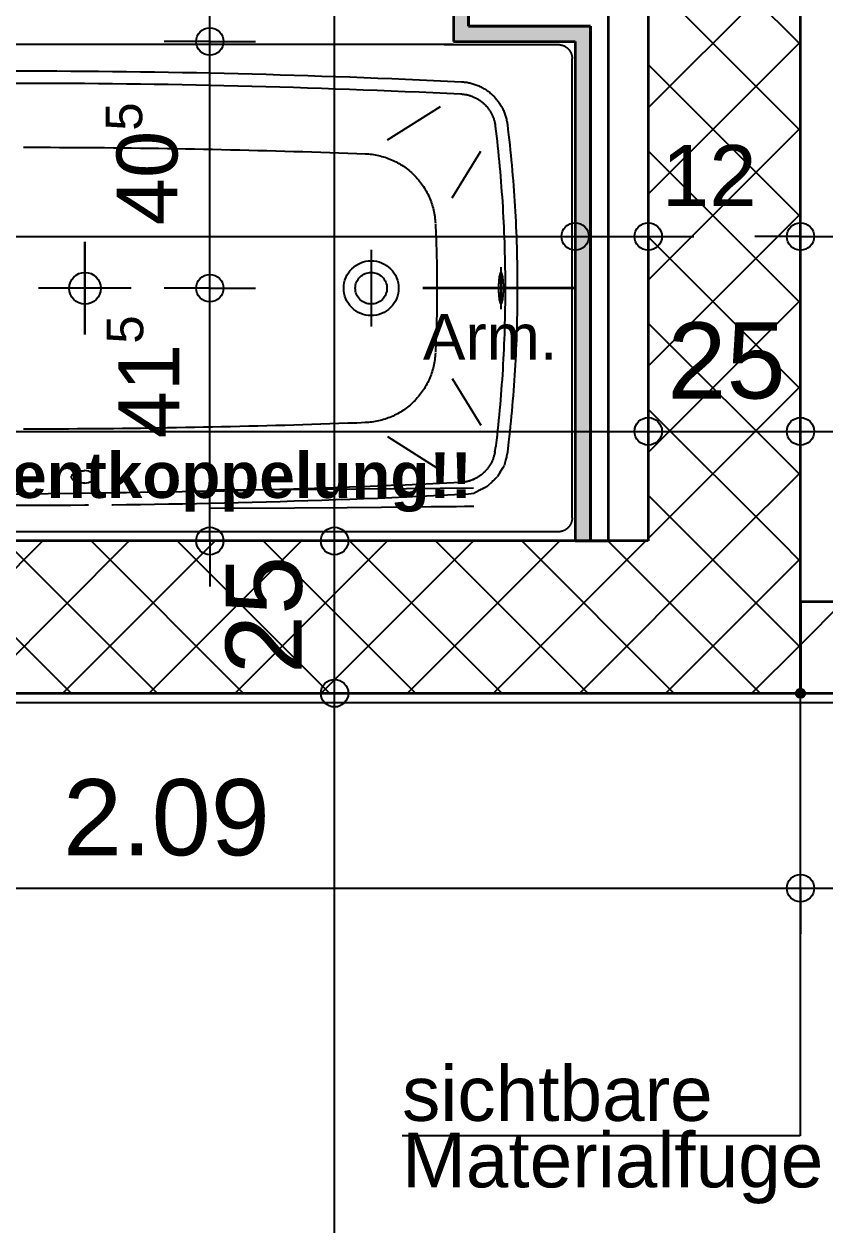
# Model space of a CAD drawing. Header units: centimetres. Extents: x 0.3 to 84.3, y 0.3 to 59.7.
# Drawn here: x 55.94 to 58.57, y 38.888 to 42.832 of the extents above; entities that cross this region are included whole.
import ezdxf

# ---------------------------------------------------------------- set-up
doc = ezdxf.new("R2010")
doc.units = ezdxf.units.CM
doc.linetypes.add('AUSGEZOGEN', pattern=[0])
doc.linetypes.add('VERDECKT', pattern=[9.525, 6.35, -3.175])
for name, color, linetype, lineweight in [('Bad', 7, 'AUSGEZOGEN', 25), ('Leichtbauwaende', 7, 'AUSGEZOGEN', 35), ('Text Werkplan Ausfuehrung', 7, 'AUSGEZOGEN', 50), ('Wand Beton bewehrt', 7, 'AUSGEZOGEN', 35), ('Wand Mauerwerk tragend', 7, 'AUSGEZOGEN', 35), ('Werkplan- Ausfuehrungsmasse', 7, 'AUSGEZOGEN', 25)]:
    doc.layers.add(name, color=color, linetype=linetype, lineweight=lineweight)
for name, color, linetype, lineweight, true_color in [('Moebel', 7, 'AUSGEZOGEN', 25, 0xababab), ('Sanitaer Apparate', 7, 'AUSGEZOGEN', 35, 0x656565), ('Sanitaer Vermassung', 7, 'AUSGEZOGEN', 35, 0x656565)]:
    doc.layers.add(name, color=color, linetype=linetype, lineweight=lineweight, true_color=true_color)
doc.styles.add('ARIAL', font='ARIAL.TTF')

msp = doc.modelspace()

# ---------------------------------------------------------------- hatches: boundary and pattern name
at = {"layer": 'Leichtbauwaende', "linetype": 'AUSGEZOGEN', "lineweight": 25, "true_color": 0xababab}
for points in [[(57.4, 42.774), (57.4, 46.814), (57.35, 46.814), (57.35, 42.774)], [(57.8, 42.824), (57.4, 42.824), (57.4, 42.774), (57.8, 42.774)], [(57.8, 41.134), (57.8, 42.774), (57.75, 42.774), (57.75, 41.134)]]:
    msp.add_hatch(color=253, dxfattribs=at).paths.add_polyline_path(points)
at = {"layer": 'Text Werkplan Ausfuehrung', "linetype": 'AUSGEZOGEN', "lineweight": 25}
for points in [[(58.475, 40.634), (58.505, 40.634), (58.5029, 40.6415)], [(58.475, 40.634), (58.5029, 40.6415), (58.4771, 40.6415)], [(58.4771, 40.6265), (58.505, 40.634), (58.475, 40.634)], [(58.4771, 40.6415), (58.5029, 40.6415), (58.4975, 40.6469)], [(58.4771, 40.6415), (58.4975, 40.6469), (58.4825, 40.6469)], [(58.4771, 40.6265), (58.5029, 40.6265), (58.505, 40.634)], [(58.4825, 40.6211), (58.5029, 40.6265), (58.4771, 40.6265)], [(58.4825, 40.6469), (58.4975, 40.6469), (58.49, 40.649)], [(58.4825, 40.6211), (58.4975, 40.6211), (58.5029, 40.6265)], [(58.4975, 40.6211), (58.4825, 40.6211), (58.49, 40.619)]]:
    msp.add_hatch(color=7, dxfattribs=at).paths.add_polyline_path(points)

# ---------------------------------------------------------------- linework, layer by layer
at = {"layer": 'Bad', "color": 7, "linetype": 'AUSGEZOGEN', "lineweight": 25}
msp.add_line((57.35, 42.764), (54.16, 42.764), dxfattribs=at)
at = {"layer": 'Leichtbauwaende', "color": 7, "linetype": 'AUSGEZOGEN', "lineweight": 35}
for p, q in [((57.35, 46.814), (57.35, 42.774)), ((57.4, 42.824), (57.4, 46.814)), ((57.4, 46.814), (57.4, 42.824)), ((57.86, 42.824), (57.86, 42.884)), ((57.46, 42.824), (57.4, 42.824)), ((57.4, 42.824), (57.46, 42.824)), ((57.8, 42.824), (57.46, 42.824)), ((57.46, 42.824), (57.8, 42.824)), ((57.8, 42.824), (57.8, 42.774)), ((57.8, 42.774), (57.8, 42.824)), ((57.86, 41.134), (57.86, 42.824)), ((57.35, 42.774), (57.4, 42.774)), ((57.4, 42.774), (57.75, 42.774)), ((57.75, 42.774), (57.75, 41.134)), ((57.8, 41.134), (57.8, 42.774)), ((57.8, 42.774), (57.8, 41.134)), ((57.75, 41.134), (57.8, 41.134)), ((57.8, 41.134), (57.86, 41.134))]:
    msp.add_line(p, q, dxfattribs=at)
at = {"layer": 'Moebel', "color": 253, "linetype": 'AUSGEZOGEN', "lineweight": 25, "true_color": 0xababab}
msp.add_line((55.81, 40.604), (59.01, 40.604), dxfattribs=at)
at = {"layer": 'Sanitaer Apparate', "color": 7, "linetype": 'AUSGEZOGEN', "lineweight": 25}
for p, q in [((57.32, 42.764), (54.186, 42.764)), ((57.32, 42.764), (57.6948, 42.764)), ((57.6951, 42.764), (57.6948, 42.764)), ((57.74, 41.21), (57.74, 42.718)), ((56.5518, 42.6876), (56.5518, 42.6876)), ((56.5519, 42.6876), (56.5518, 42.6876)), ((57.1336, 42.4509), (57.3076, 42.5611)), ((57.3461, 42.2603), (57.4403, 42.4139)), ((56.14, 42.116), (56.14, 41.812)), ((56.14, 41.812), (56.14, 42.116)), ((57.08, 42.09), (57.08, 41.838)), ((57.5064, 42.033), (57.5064, 41.895)), ((56.292, 41.964), (55.988, 41.964)), ((56.292, 41.964), (55.988, 41.964)), ((57.3461, 41.6677), (57.4403, 41.5141)), ((57.1336, 41.4771), (57.3076, 41.3669)), ((57.5313, 41.46), (57.5275, 41.4259)), ((57.4862, 41.4269), (57.4892, 41.4445)), ((57.5042, 41.361), (57.5166, 41.3804)), ((57.5225, 41.4025), (57.5166, 41.3804)), ((57.4775, 41.3287), (57.4634, 41.3154)), ((57.4825, 41.3336), (57.495, 41.346)), ((57.5042, 41.361), (57.495, 41.346)), ((56.2762, 41.2925), (55.7955, 41.2863)), ((57.3903, 41.2874), (57.4184, 41.2909)), ((57.4433, 41.3045), (57.4184, 41.2909)), ((57.4464, 41.3061), (57.4634, 41.3154)), ((57.694, 41.164), (54.186, 41.164))]:
    msp.add_line(p, q, dxfattribs=at)
at = {"layer": 'Sanitaer Apparate', "color": 240, "linetype": 'VERDECKT', "lineweight": 35}
msp.add_line((57.75, 41.964), (57.25, 41.964), dxfattribs=at)
at = {"layer": 'Sanitaer Apparate', "color": 7, "linetype": 'AUSGEZOGEN', "lineweight": 25}
for points in [[(57.694, 42.764), (57.6951, 42.764), (57.6963, 42.7639), (57.6974, 42.7639), (57.6985, 42.7638), (57.6996, 42.7637), (57.7007, 42.7635), (57.7019, 42.7633), (57.703, 42.7631), (57.7041, 42.7629), (57.7052, 42.7626), (57.7063, 42.7623), (57.7074, 42.762), (57.7084, 42.7617), (57.7095, 42.7613), (57.7106, 42.7609), (57.7116, 42.7605), (57.7126, 42.7601), (57.7137, 42.7596), (57.7147, 42.7591), (57.7157, 42.7586), (57.7167, 42.758), (57.7176, 42.7575), (57.7186, 42.7569), (57.7196, 42.7562), (57.7205, 42.7556), (57.7214, 42.7549), (57.7223, 42.7543), (57.7232, 42.7536), (57.724, 42.7528), (57.7249, 42.7521), (57.7257, 42.7513), (57.7265, 42.7505), (57.7273, 42.7497), (57.7281, 42.7489), (57.7288, 42.748), (57.7296, 42.7472), (57.7303, 42.7463), (57.7309, 42.7454), (57.7316, 42.7445), (57.7322, 42.7436), (57.7329, 42.7426), (57.7335, 42.7416), (57.734, 42.7407), (57.7346, 42.7397), (57.7351, 42.7387), (57.7356, 42.7377), (57.7361, 42.7366), (57.7365, 42.7356), (57.7369, 42.7346), (57.7373, 42.7335), (57.7377, 42.7324), (57.738, 42.7314), (57.7383, 42.7303), (57.7386, 42.7292), (57.7389, 42.7281), (57.7391, 42.727), (57.7393, 42.7259), (57.7395, 42.7247), (57.7397, 42.7236), (57.7398, 42.7225), (57.7399, 42.7214), (57.7399, 42.7203), (57.74, 42.7191), (57.74, 42.718)], [(55.91, 42.6777), (55.9558, 42.6777), (56.0017, 42.6776), (56.0475, 42.6774), (56.0934, 42.6772), (56.1392, 42.6768), (56.185, 42.6765), (56.2309, 42.676), (56.2767, 42.6755), (56.3226, 42.6749), (56.3684, 42.6742), (56.4142, 42.6735), (56.4601, 42.6727), (56.5059, 42.6718), (56.5517, 42.6709), (56.5976, 42.6699), (56.6434, 42.6688), (56.6892, 42.6676), (56.735, 42.6664), (56.7809, 42.6651), (56.8267, 42.6637), (56.8725, 42.6623), (56.9183, 42.6608), (56.9641, 42.6592), (57.0099, 42.6576), (57.0558, 42.6559), (57.1016, 42.6541), (57.1474, 42.6522), (57.1932, 42.6503), (57.239, 42.6483), (57.2848, 42.6462), (57.3305, 42.6441), (57.3763, 42.6419)], [(55.91, 42.6377), (55.9558, 42.6377), (56.0016, 42.6376), (56.0473, 42.6374), (56.0931, 42.6372), (56.1389, 42.6368), (56.1847, 42.6365), (56.2305, 42.636), (56.2762, 42.6355), (56.322, 42.6349), (56.3678, 42.6342), (56.4136, 42.6335), (56.4593, 42.6327), (56.5051, 42.6318), (56.5509, 42.6309), (56.5966, 42.6299), (56.6424, 42.6288), (56.6882, 42.6276), (56.7339, 42.6264), (56.7797, 42.6251), (56.8255, 42.6237), (56.8712, 42.6223), (56.917, 42.6208), (56.9627, 42.6192), (57.0085, 42.6176), (57.0542, 42.6159), (57.1, 42.6141), (57.1457, 42.6123), (57.1915, 42.6103), (57.2372, 42.6083), (57.2829, 42.6063), (57.3287, 42.6042), (57.3744, 42.602)], [(57.3763, 42.6419), (57.3798, 42.6417), (57.3833, 42.6414), (57.3868, 42.6411), (57.3903, 42.6406), (57.3937, 42.6401), (57.3972, 42.6395), (57.4006, 42.6388), (57.4041, 42.6381), (57.4075, 42.6373), (57.4108, 42.6364), (57.4142, 42.6354), (57.4176, 42.6344), (57.4209, 42.6333), (57.4242, 42.6321), (57.4274, 42.6309), (57.4307, 42.6295), (57.4339, 42.6281), (57.4371, 42.6267), (57.4402, 42.6251), (57.4433, 42.6235), (57.4464, 42.6219), (57.4494, 42.6201), (57.4525, 42.6183), (57.4554, 42.6165), (57.4583, 42.6145), (57.4612, 42.6125), (57.464, 42.6105), (57.4668, 42.6083), (57.4696, 42.6062), (57.4723, 42.6039), (57.4749, 42.6016), (57.4775, 42.5993), (57.48, 42.5969), (57.4825, 42.5944), (57.4849, 42.5919), (57.4873, 42.5893), (57.4896, 42.5867), (57.4919, 42.584), (57.4941, 42.5813), (57.4962, 42.5785), (57.4983, 42.5757), (57.5003, 42.5728), (57.5023, 42.5699), (57.5042, 42.567), (57.506, 42.564), (57.5077, 42.5609), (57.5094, 42.5579), (57.5111, 42.5548), (57.5126, 42.5516), (57.5141, 42.5485), (57.5155, 42.5453), (57.5169, 42.542), (57.5181, 42.5388), (57.5194, 42.5355), (57.5205, 42.5322), (57.5215, 42.5288), (57.5225, 42.5255), (57.5234, 42.5221), (57.5243, 42.5187), (57.525, 42.5153), (57.5257, 42.5118), (57.5263, 42.5084), (57.5269, 42.5049), (57.5273, 42.5015)], [(57.3744, 42.602), (57.377, 42.6018), (57.3796, 42.6016), (57.3822, 42.6013), (57.3848, 42.601), (57.3874, 42.6006), (57.39, 42.6002), (57.3926, 42.5997), (57.3952, 42.5991), (57.3977, 42.5985), (57.4003, 42.5978), (57.4028, 42.5971), (57.4053, 42.5963), (57.4078, 42.5955), (57.4103, 42.5946), (57.4127, 42.5937), (57.4151, 42.5927), (57.4176, 42.5916), (57.4199, 42.5905), (57.4223, 42.5894), (57.4246, 42.5882), (57.4269, 42.5869), (57.4292, 42.5856), (57.4315, 42.5843), (57.4337, 42.5829), (57.4359, 42.5814), (57.438, 42.5799), (57.4402, 42.5784), (57.4422, 42.5768), (57.4443, 42.5751), (57.4463, 42.5735), (57.4483, 42.5717), (57.4502, 42.57), (57.4521, 42.5682), (57.454, 42.5663), (57.4558, 42.5644), (57.4576, 42.5625), (57.4594, 42.5605), (57.461, 42.5585), (57.4627, 42.5565), (57.4643, 42.5544), (57.4659, 42.5523), (57.4674, 42.5501), (57.4688, 42.548), (57.4703, 42.5457), (57.4716, 42.5435), (57.4729, 42.5412), (57.4742, 42.5389), (57.4754, 42.5366), (57.4766, 42.5343), (57.4777, 42.5319), (57.4788, 42.5295), (57.4798, 42.5271), (57.4807, 42.5246), (57.4816, 42.5221), (57.4825, 42.5197), (57.4833, 42.5172), (57.484, 42.5146), (57.4847, 42.5121), (57.4853, 42.5096), (57.4859, 42.507), (57.4864, 42.5044), (57.4869, 42.5018), (57.4873, 42.4992), (57.4876, 42.4966)], [(57.4876, 42.4966), (57.4896, 42.4801), (57.4916, 42.4635), (57.4934, 42.4469), (57.4952, 42.4303), (57.497, 42.4137), (57.4986, 42.3971), (57.5002, 42.3805), (57.5018, 42.3639), (57.5033, 42.3473), (57.5047, 42.3307), (57.5061, 42.314), (57.5073, 42.2974), (57.5086, 42.2808), (57.5098, 42.2641), (57.5109, 42.2475), (57.5119, 42.2308), (57.5129, 42.2141), (57.5138, 42.1975), (57.5147, 42.1808), (57.5154, 42.1642), (57.5162, 42.1475), (57.5168, 42.1308), (57.5174, 42.1141), (57.518, 42.0975), (57.5184, 42.0808), (57.5189, 42.0641), (57.5192, 42.0474), (57.5195, 42.0307), (57.5197, 42.0141), (57.5199, 41.9974), (57.52, 41.9807), (57.52, 41.964), (57.52, 41.9473), (57.5199, 41.9306), (57.5197, 41.9139), (57.5195, 41.8973), (57.5192, 41.8806), (57.5189, 41.8639), (57.5184, 41.8472), (57.518, 41.8305), (57.5174, 41.8139), (57.5168, 41.7972), (57.5162, 41.7805), (57.5154, 41.7638), (57.5147, 41.7472), (57.5138, 41.7305), (57.5129, 41.7138), (57.5119, 41.6972), (57.5109, 41.6805), (57.5098, 41.6639), (57.5086, 41.6472), (57.5073, 41.6306), (57.5061, 41.614), (57.5047, 41.5973), (57.5033, 41.5807), (57.5018, 41.5641), (57.5002, 41.5475), (57.4986, 41.5309), (57.497, 41.5143), (57.4952, 41.4977), (57.4934, 41.4811), (57.4916, 41.4645), (57.4896, 41.4479), (57.4892, 41.4445)], [(57.5273, 42.5015), (57.5294, 42.4848), (57.5313, 42.468), (57.5332, 42.4513), (57.535, 42.4346), (57.5367, 42.4178), (57.5384, 42.4011), (57.5401, 42.3843), (57.5416, 42.3675), (57.5431, 42.3508), (57.5446, 42.334), (57.5459, 42.3172), (57.5472, 42.3004), (57.5485, 42.2836), (57.5497, 42.2668), (57.5508, 42.25), (57.5518, 42.2332), (57.5528, 42.2164), (57.5537, 42.1996), (57.5546, 42.1828), (57.5554, 42.166), (57.5561, 42.1492), (57.5568, 42.1323), (57.5574, 42.1155), (57.558, 42.0987), (57.5584, 42.0818), (57.5588, 42.065), (57.5592, 42.0482), (57.5595, 42.0313), (57.5597, 42.0145), (57.5599, 41.9977), (57.56, 41.9808), (57.56, 41.964), (57.56, 41.9472), (57.5599, 41.9303), (57.5597, 41.9135), (57.5595, 41.8967), (57.5592, 41.8798), (57.5588, 41.863), (57.5584, 41.8462), (57.558, 41.8293), (57.5574, 41.8125), (57.5568, 41.7957), (57.5561, 41.7788), (57.5554, 41.762), (57.5546, 41.7452), (57.5537, 41.7284), (57.5528, 41.7116), (57.5518, 41.6948), (57.5508, 41.678), (57.5497, 41.6612), (57.5485, 41.6444), (57.5472, 41.6276), (57.5459, 41.6108), (57.5446, 41.594), (57.5431, 41.5772), (57.5416, 41.5605), (57.5401, 41.5437), (57.5384, 41.5269), (57.5367, 41.5102), (57.535, 41.4934), (57.5332, 41.4767), (57.5313, 41.46), (57.5312, 41.459)], [(55.9377, 42.4268), (55.9674, 42.4267), (55.997, 42.4267), (56.0266, 42.4266), (56.0562, 42.4265), (56.0858, 42.4264), (56.1154, 42.4262), (56.145, 42.426), (56.1746, 42.4258), (56.2042, 42.4255), (56.2338, 42.4252), (56.2634, 42.4249), (56.293, 42.4246), (56.3226, 42.4242), (56.3522, 42.4238), (56.3818, 42.4234), (56.4114, 42.4229), (56.441, 42.4224), (56.4706, 42.4219), (56.5002, 42.4214), (56.5298, 42.4208), (56.5594, 42.4202), (56.589, 42.4196), (56.6186, 42.4189), (56.6482, 42.4182), (56.6778, 42.4175), (56.7074, 42.4167), (56.737, 42.416), (56.7666, 42.4152), (56.7962, 42.4143), (56.8258, 42.4134), (56.8554, 42.4125), (56.885, 42.4116), (56.9145, 42.4107), (56.9441, 42.4097), (56.9737, 42.4087), (57.0033, 42.4076), (57.0329, 42.4066), (57.0625, 42.4055)], [(57.0603, 42.4055), (57.0659, 42.4053), (57.0714, 42.4049), (57.077, 42.4043), (57.0825, 42.4037), (57.088, 42.4029), (57.0935, 42.402), (57.099, 42.4009), (57.1044, 42.3997), (57.1098, 42.3985), (57.1152, 42.397), (57.1206, 42.3955), (57.1259, 42.3938), (57.1312, 42.392), (57.1364, 42.3901), (57.1416, 42.3881), (57.1467, 42.3859), (57.1518, 42.3837), (57.1568, 42.3813), (57.1618, 42.3788), (57.1667, 42.3761), (57.1716, 42.3734), (57.1763, 42.3706), (57.1811, 42.3676), (57.1857, 42.3645), (57.1903, 42.3614), (57.1948, 42.3581), (57.1992, 42.3547), (57.2036, 42.3512), (57.2078, 42.3477), (57.212, 42.344), (57.2161, 42.3402), (57.2201, 42.3363), (57.224, 42.3324), (57.2278, 42.3283), (57.2315, 42.3242), (57.2352, 42.32), (57.2387, 42.3156), (57.2421, 42.3113), (57.2455, 42.3068), (57.2487, 42.3023), (57.2518, 42.2976), (57.2548, 42.293), (57.2577, 42.2882), (57.2605, 42.2834), (57.2631, 42.2785), (57.2657, 42.2736), (57.2682, 42.2686), (57.2705, 42.2635), (57.2727, 42.2584), (57.2748, 42.2532), (57.2767, 42.248), (57.2786, 42.2428), (57.2803, 42.2375), (57.2819, 42.2321), (57.2834, 42.2268), (57.2848, 42.2214), (57.286, 42.2159), (57.2871, 42.2105), (57.2881, 42.205), (57.2889, 42.1995), (57.2896, 42.194), (57.2902, 42.1884), (57.2907, 42.1829), (57.291, 42.1773)], [(57.2912, 42.1743), (57.2915, 42.1677), (57.2918, 42.1611), (57.2921, 42.1546), (57.2923, 42.148), (57.2926, 42.1414), (57.2929, 42.1349), (57.2931, 42.1283), (57.2934, 42.1217), (57.2936, 42.1152), (57.2938, 42.1086), (57.294, 42.102), (57.2942, 42.0954), (57.2944, 42.0889), (57.2946, 42.0823), (57.2948, 42.0757), (57.2949, 42.0692), (57.2951, 42.0626), (57.2952, 42.056), (57.2954, 42.0494), (57.2955, 42.0429), (57.2956, 42.0363), (57.2957, 42.0297), (57.2958, 42.0232), (57.2959, 42.0166), (57.296, 42.01), (57.296, 42.0034), (57.2961, 41.9969), (57.2961, 41.9903), (57.2962, 41.9837), (57.2962, 41.9771), (57.2962, 41.9706), (57.2962, 41.964), (57.2962, 41.9574), (57.2962, 41.9509), (57.2962, 41.9443), (57.2961, 41.9377), (57.2961, 41.9311), (57.296, 41.9246), (57.296, 41.918), (57.2959, 41.9114), (57.2958, 41.9048), (57.2957, 41.8983), (57.2956, 41.8917), (57.2955, 41.8851), (57.2954, 41.8785), (57.2952, 41.872), (57.2951, 41.8654), (57.2949, 41.8588), (57.2948, 41.8523), (57.2946, 41.8457), (57.2944, 41.8391), (57.2942, 41.8325), (57.294, 41.826), (57.2938, 41.8194), (57.2936, 41.8128), (57.2934, 41.8063), (57.2931, 41.7997), (57.2929, 41.7931), (57.2926, 41.7866), (57.2923, 41.78), (57.2921, 41.7734), (57.2918, 41.7669), (57.2915, 41.7603), (57.2912, 41.7537)], [(57.17, 41.964), (57.1696, 41.9552), (57.1683, 41.9464), (57.1661, 41.9379), (57.1631, 41.9296), (57.1594, 41.9216), (57.1548, 41.914), (57.1496, 41.9069), (57.1436, 41.9004), (57.1371, 41.8944), (57.13, 41.8892), (57.1224, 41.8846), (57.1144, 41.8808), (57.1061, 41.8779), (57.0976, 41.8757), (57.0888, 41.8744), (57.08, 41.874), (57.0712, 41.8744), (57.0624, 41.8757), (57.0539, 41.8779), (57.0456, 41.8808), (57.0376, 41.8846), (57.03, 41.8892), (57.0229, 41.8944), (57.0164, 41.9004), (57.0104, 41.9069), (57.0052, 41.914), (57.0006, 41.9216), (56.9968, 41.9296), (56.9939, 41.9379), (56.9917, 41.9464), (56.9904, 41.9552), (56.99, 41.964), (56.9904, 41.9728), (56.9917, 41.9816), (56.9939, 41.9901), (56.9968, 41.9984), (57.0006, 42.0064), (57.0052, 42.014), (57.0104, 42.0211), (57.0164, 42.0276), (57.0229, 42.0336), (57.03, 42.0388), (57.0376, 42.0434), (57.0456, 42.0471), (57.0539, 42.0501), (57.0624, 42.0523), (57.0712, 42.0536), (57.08, 42.054), (57.0888, 42.0536), (57.0976, 42.0523), (57.1061, 42.0501), (57.1144, 42.0471), (57.1224, 42.0434), (57.13, 42.0388), (57.1371, 42.0336), (57.1436, 42.0276), (57.1496, 42.0211), (57.1548, 42.014), (57.1594, 42.0064), (57.1631, 41.9984), (57.1661, 41.9901), (57.1683, 41.9816), (57.1696, 41.9728), (57.17, 41.964)], [(57.132, 41.964), (57.1317, 41.9589), (57.131, 41.9539), (57.1298, 41.9489), (57.128, 41.9441), (57.1259, 41.9395), (57.1232, 41.9351), (57.1202, 41.931), (57.1168, 41.9272), (57.113, 41.9238), (57.1089, 41.9208), (57.1045, 41.9181), (57.0999, 41.916), (57.0951, 41.9142), (57.0901, 41.913), (57.0851, 41.9122), (57.08, 41.912), (57.0749, 41.9122), (57.0699, 41.913), (57.0649, 41.9142), (57.0601, 41.916), (57.0555, 41.9181), (57.0511, 41.9208), (57.047, 41.9238), (57.0432, 41.9272), (57.0398, 41.931), (57.0368, 41.9351), (57.0341, 41.9395), (57.032, 41.9441), (57.0302, 41.9489), (57.029, 41.9539), (57.0282, 41.9589), (57.028, 41.964), (57.0282, 41.9691), (57.029, 41.9741), (57.0302, 41.9791), (57.032, 41.9839), (57.0341, 41.9885), (57.0368, 41.9929), (57.0398, 41.997), (57.0432, 42.0008), (57.047, 42.0042), (57.0511, 42.0072), (57.0555, 42.0099), (57.0601, 42.012), (57.0649, 42.0138), (57.0699, 42.015), (57.0749, 42.0157), (57.08, 42.016), (57.0851, 42.0157), (57.0901, 42.015), (57.0951, 42.0138), (57.0999, 42.012), (57.1045, 42.0099), (57.1089, 42.0072), (57.113, 42.0042), (57.1168, 42.0008), (57.1202, 41.997), (57.1232, 41.9929), (57.1259, 41.9885), (57.128, 41.9839), (57.1298, 41.9791), (57.131, 41.9741), (57.1317, 41.9691), (57.132, 41.964)], [(57.5064, 42.016), (57.5059, 42.0159), (57.5054, 42.0156), (57.5049, 42.0151), (57.5044, 42.0144), (57.5039, 42.0135), (57.5035, 42.0123), (57.503, 42.0111), (57.5026, 42.0096), (57.5021, 42.0079), (57.5017, 42.0061), (57.5013, 42.0041), (57.5009, 42.0019), (57.5006, 41.9996), (57.5002, 41.9971), (57.4999, 41.9946), (57.4997, 41.9919), (57.4994, 41.9891), (57.4992, 41.9861), (57.499, 41.9831), (57.4988, 41.9801), (57.4987, 41.9769), (57.4986, 41.9737), (57.4985, 41.9705), (57.4984, 41.9673), (57.4984, 41.964), (57.4984, 41.9607), (57.4985, 41.9575), (57.4986, 41.9543), (57.4987, 41.9511), (57.4988, 41.9479), (57.499, 41.9449), (57.4992, 41.9419), (57.4994, 41.9389), (57.4997, 41.9361), (57.4999, 41.9334), (57.5002, 41.9309), (57.5006, 41.9284), (57.5009, 41.9261), (57.5013, 41.9239), (57.5017, 41.9219), (57.5021, 41.9201), (57.5026, 41.9184), (57.503, 41.9169), (57.5035, 41.9157), (57.5039, 41.9145), (57.5044, 41.9136), (57.5049, 41.9129)], [(57.5049, 41.9129), (57.5054, 41.9124), (57.5059, 41.9121), (57.5064, 41.912), (57.5069, 41.9121), (57.5074, 41.9124), (57.5079, 41.9129), (57.5084, 41.9136), (57.5089, 41.9145), (57.5094, 41.9157), (57.5098, 41.9169), (57.5103, 41.9184), (57.5107, 41.9201), (57.5111, 41.9219), (57.5115, 41.9239), (57.5119, 41.9261), (57.5122, 41.9284), (57.5126, 41.9309), (57.5129, 41.9334), (57.5132, 41.9361), (57.5134, 41.9389), (57.5136, 41.9419), (57.5138, 41.9449), (57.514, 41.9479), (57.5142, 41.9511), (57.5143, 41.9543), (57.5143, 41.9575), (57.5144, 41.9607), (57.5144, 41.964), (57.5144, 41.9673), (57.5143, 41.9705), (57.5143, 41.9737), (57.5142, 41.9769), (57.514, 41.9801), (57.5138, 41.9831), (57.5136, 41.9861), (57.5134, 41.9891), (57.5132, 41.9919), (57.5129, 41.9946), (57.5126, 41.9971), (57.5122, 41.9996), (57.5119, 42.0019), (57.5115, 42.0041), (57.5111, 42.0061), (57.5107, 42.0079), (57.5103, 42.0096), (57.5098, 42.0111), (57.5094, 42.0123)], [(57.5094, 42.0123), (57.5089, 42.0135), (57.5084, 42.0144), (57.5079, 42.0151), (57.5074, 42.0156), (57.5069, 42.0159), (57.5064, 42.016)], [(57.291, 41.7507), (57.2907, 41.7451), (57.2902, 41.7396), (57.2896, 41.734), (57.2889, 41.7285), (57.2881, 41.723), (57.2871, 41.7175), (57.286, 41.7121), (57.2848, 41.7066), (57.2834, 41.7012), (57.2819, 41.6959), (57.2803, 41.6905), (57.2786, 41.6852), (57.2767, 41.68), (57.2748, 41.6748), (57.2727, 41.6696), (57.2705, 41.6645), (57.2682, 41.6594), (57.2657, 41.6544), (57.2631, 41.6495), (57.2605, 41.6446), (57.2577, 41.6398), (57.2548, 41.635), (57.2518, 41.6304), (57.2487, 41.6257), (57.2455, 41.6212), (57.2421, 41.6167), (57.2387, 41.6123), (57.2352, 41.608), (57.2315, 41.6038), (57.2278, 41.5997), (57.224, 41.5956), (57.2201, 41.5917), (57.2161, 41.5878), (57.212, 41.584), (57.2078, 41.5803), (57.2036, 41.5768), (57.1992, 41.5733), (57.1948, 41.5699), (57.1903, 41.5666), (57.1857, 41.5635), (57.1811, 41.5604), (57.1763, 41.5574), (57.1716, 41.5546), (57.1667, 41.5519), (57.1618, 41.5492), (57.1568, 41.5467), (57.1518, 41.5443), (57.1467, 41.5421), (57.1416, 41.5399), (57.1364, 41.5379), (57.1312, 41.536), (57.1259, 41.5342), (57.1206, 41.5325), (57.1152, 41.531), (57.1098, 41.5295), (57.1044, 41.5282), (57.099, 41.5271), (57.0935, 41.526), (57.088, 41.5251), (57.0825, 41.5243), (57.077, 41.5237), (57.0714, 41.5231), (57.0659, 41.5227), (57.0603, 41.5225)], [(57.0625, 41.5225), (57.0329, 41.5214), (57.0033, 41.5204), (56.9737, 41.5193), (56.9441, 41.5183), (56.9145, 41.5173), (56.885, 41.5164), (56.8554, 41.5154), (56.8258, 41.5146), (56.7962, 41.5137), (56.7666, 41.5128), (56.737, 41.512), (56.7074, 41.5113), (56.6778, 41.5105), (56.6482, 41.5098), (56.6186, 41.5091), (56.589, 41.5084), (56.5594, 41.5078), (56.5298, 41.5072), (56.5002, 41.5066), (56.4706, 41.5061), (56.441, 41.5056), (56.4114, 41.5051), (56.3818, 41.5046), (56.3522, 41.5042), (56.3226, 41.5038), (56.293, 41.5034), (56.2634, 41.5031), (56.2338, 41.5027), (56.2042, 41.5025), (56.1746, 41.5022), (56.145, 41.502), (56.1154, 41.5018), (56.0858, 41.5016), (56.0562, 41.5015), (56.0266, 41.5014), (55.997, 41.5013), (55.9674, 41.5012), (55.9377, 41.5012)], [(57.4866, 41.4295), (57.4862, 41.4269), (57.4858, 41.4243), (57.4853, 41.4217), (57.4847, 41.4192), (57.4841, 41.4166), (57.4834, 41.4141), (57.4827, 41.4115), (57.4819, 41.409), (57.4811, 41.4065), (57.4802, 41.4041), (57.4793, 41.4016), (57.4783, 41.3992), (57.4772, 41.3968), (57.4761, 41.3944), (57.475, 41.392), (57.4738, 41.3897), (57.4725, 41.3874), (57.4712, 41.3851), (57.4699, 41.3829), (57.4685, 41.3806), (57.467, 41.3784), (57.4655, 41.3763), (57.464, 41.3742), (57.4624, 41.3721), (57.4608, 41.37), (57.4591, 41.368), (57.4573, 41.366), (57.4556, 41.3641), (57.4538, 41.3622), (57.4519, 41.3603), (57.45, 41.3585), (57.4481, 41.3567), (57.4461, 41.355), (57.4441, 41.3533), (57.4421, 41.3516), (57.44, 41.35), (57.4379, 41.3485), (57.4357, 41.3469), (57.4336, 41.3455), (57.4314, 41.3441), (57.4291, 41.3427), (57.4268, 41.3414), (57.4245, 41.3401), (57.4222, 41.3389), (57.4199, 41.3377), (57.4175, 41.3366), (57.4151, 41.3355), (57.4127, 41.3345), (57.4102, 41.3336), (57.4077, 41.3327), (57.4053, 41.3318), (57.4028, 41.331), (57.4002, 41.3303), (57.3977, 41.3296), (57.3952, 41.329), (57.3926, 41.3284), (57.39, 41.3279), (57.3874, 41.3274), (57.3848, 41.327), (57.3822, 41.3267)], [(57.5275, 41.4259), (57.5257, 41.4161), (57.525, 41.4127), (57.5243, 41.4093), (57.5234, 41.4059), (57.5225, 41.4025), (57.5215, 41.3992)], [(57.512, 41.3751), (57.5111, 41.3732), (57.5094, 41.3701), (57.5077, 41.3671), (57.506, 41.364), (57.5042, 41.361), (57.5023, 41.3581), (57.5014, 41.3568)], [(56.14, 41.3238), (56.137, 41.3239), (56.1337, 41.3241), (56.1303, 41.3244), (56.1268, 41.3248), (56.1231, 41.3254), (56.1193, 41.3263), (56.1155, 41.3273), (56.1118, 41.3286), (56.1082, 41.3302), (56.1048, 41.3321), (56.1019, 41.3342), (56.0994, 41.3365), (56.0976, 41.339), (56.0964, 41.3417), (56.096, 41.3444), (56.0964, 41.3471), (56.0976, 41.3498), (56.0994, 41.3523), (56.1019, 41.3546), (56.1048, 41.3567), (56.1082, 41.3586), (56.1118, 41.3601), (56.1155, 41.3615), (56.1193, 41.3625), (56.1231, 41.3634), (56.1268, 41.364), (56.1303, 41.3644), (56.1337, 41.3647), (56.137, 41.3649), (56.14, 41.3649)], [(56.14, 41.3238), (56.1517, 41.3261), (56.1645, 41.3316), (56.1729, 41.3381), (56.1757, 41.3444), (56.1729, 41.3507), (56.1645, 41.3572), (56.1517, 41.3627), (56.14, 41.3649)], [(57.4198, 41.3374), (57.4176, 41.3364), (57.4151, 41.3353), (57.4127, 41.3343), (57.4103, 41.3334), (57.4078, 41.3325), (57.4053, 41.3317), (57.4028, 41.3309), (57.4003, 41.3302), (57.3977, 41.3295), (57.3952, 41.3289), (57.3926, 41.3283), (57.39, 41.3278), (57.3874, 41.3274), (57.3848, 41.327), (57.3822, 41.3267), (57.3796, 41.3264), (57.377, 41.3262), (57.3744, 41.326)], [(57.4865, 41.3378), (57.4849, 41.3361), (57.4825, 41.3336), (57.48, 41.3311), (57.4775, 41.3287), (57.4749, 41.3264), (57.4723, 41.3241), (57.4718, 41.3237)], [(57.3744, 41.326), (57.3287, 41.3238), (57.2829, 41.3217), (57.2372, 41.3196), (57.1915, 41.3177), (57.1457, 41.3157), (57.1, 41.3139), (57.0542, 41.3121), (57.0085, 41.3104), (56.9627, 41.3088), (56.917, 41.3072), (56.8712, 41.3057), (56.8255, 41.3042), (56.7797, 41.3029), (56.7339, 41.3016), (56.6882, 41.3004), (56.6424, 41.2992), (56.5966, 41.2981), (56.5509, 41.2971), (56.5051, 41.2962), (56.4593, 41.2953), (56.4136, 41.2945), (56.3678, 41.2938), (56.322, 41.2931), (56.2762, 41.2925), (56.244, 41.2921)], [(57.4163, 41.307), (57.1956, 41.3049), (56.9073, 41.3026), (56.5515, 41.3004)], [(57.4521, 41.3094), (57.4494, 41.3079), (57.4464, 41.3061), (57.4433, 41.3045), (57.4402, 41.3029), (57.4371, 41.3013), (57.4339, 41.2999), (57.4332, 41.2996)], [(56.152, 41.2513), (56.1392, 41.2512), (56.0934, 41.2508), (56.0475, 41.2506), (56.0017, 41.2504), (55.9558, 41.2503), (55.91, 41.2503), (55.8642, 41.2503), (55.8183, 41.2504), (55.7725, 41.2506), (55.728, 41.2508)], [(57.3763, 41.2861), (57.3305, 41.2839), (57.2848, 41.2817), (57.239, 41.2797), (57.1932, 41.2777), (57.1474, 41.2758), (57.1016, 41.2739), (57.0558, 41.2721), (57.0099, 41.2704), (56.9641, 41.2688), (56.9183, 41.2672), (56.8725, 41.2657), (56.8267, 41.2643), (56.7809, 41.2629), (56.735, 41.2616), (56.6892, 41.2604), (56.6434, 41.2592), (56.5976, 41.2581), (56.5517, 41.2571), (56.5059, 41.2562), (56.4601, 41.2553), (56.4142, 41.2545), (56.3684, 41.2538), (56.3226, 41.2531), (56.2767, 41.2525), (56.2309, 41.252), (56.228, 41.252)], [(57.3914, 41.2875), (57.3903, 41.2874), (57.3868, 41.2869), (57.3833, 41.2866), (57.3798, 41.2863), (57.3763, 41.2861)], [(57.4169, 41.247), (57.4031, 41.2468), (57.387, 41.2467), (57.3608, 41.2464), (57.3401, 41.2462), (57.3207, 41.246), (57.3008, 41.2459), (57.2766, 41.2456), (57.2381, 41.2453), (57.1904, 41.2448), (57.1138, 41.2441), (57.0009, 41.2432), (56.8283, 41.242), (56.5518, 41.2404)], [(57.74, 41.21), (57.74, 41.2089), (57.7399, 41.2077), (57.7399, 41.2066), (57.7398, 41.2055), (57.7397, 41.2044), (57.7395, 41.2032), (57.7393, 41.2021), (57.7391, 41.201), (57.7389, 41.1999), (57.7386, 41.1988), (57.7383, 41.1977), (57.738, 41.1966), (57.7377, 41.1956), (57.7373, 41.1945), (57.7369, 41.1934), (57.7365, 41.1924), (57.7361, 41.1914), (57.7356, 41.1903), (57.7351, 41.1893), (57.7346, 41.1883), (57.734, 41.1873), (57.7335, 41.1864), (57.7329, 41.1854), (57.7322, 41.1844), (57.7316, 41.1835), (57.7309, 41.1826), (57.7303, 41.1817), (57.7296, 41.1808), (57.7288, 41.18), (57.7281, 41.1791), (57.7273, 41.1783), (57.7265, 41.1775), (57.7257, 41.1767), (57.7249, 41.1759), (57.724, 41.1752), (57.7232, 41.1744), (57.7223, 41.1737), (57.7214, 41.1731), (57.7205, 41.1724), (57.7196, 41.1718), (57.7186, 41.1711), (57.7176, 41.1705), (57.7167, 41.17), (57.7157, 41.1694), (57.7147, 41.1689), (57.7137, 41.1684), (57.7126, 41.1679), (57.7116, 41.1675), (57.7106, 41.1671), (57.7095, 41.1667), (57.7084, 41.1663), (57.7074, 41.166), (57.7063, 41.1657), (57.7052, 41.1654), (57.7041, 41.1651), (57.703, 41.1649), (57.7019, 41.1647), (57.7007, 41.1645), (57.6996, 41.1643), (57.6985, 41.1642), (57.6974, 41.1641), (57.6963, 41.1641), (57.6951, 41.164), (57.694, 41.164)]]:
    msp.add_lwpolyline(points, dxfattribs=at)
msp.add_circle((56.14, 41.964), 0.052, dxfattribs=at)
msp.add_circle((56.14, 41.964), 0.052, dxfattribs=at)
at = {"layer": 'Sanitaer Vermassung', "color": 240, "linetype": 'AUSGEZOGEN', "lineweight": 25}
for p, q in [((56.55, 42.774), (56.55, 44.014)), ((56.55, 42.774), (56.4, 42.774)), ((56.55, 42.774), (56.7, 42.774)), ((56.55, 42.774), (56.55, 42.774)), ((56.55, 41.964), (56.55, 42.774)), ((57.75, 42.134), (57.75, 42.284)), ((57.99, 42.134), (57.99, 42.284)), ((58.49, 42.134), (58.49, 42.284)), ((57.75, 42.134), (57.75, 41.984)), ((57.75, 42.134), (57.75, 42.134)), ((57.75, 42.134), (57.99, 42.134)), ((57.99, 42.134), (57.99, 41.984)), ((57.99, 42.134), (57.99, 42.134)), ((57.99, 42.134), (58.14, 42.134)), ((58.49, 42.134), (58.34, 42.134)), ((58.49, 42.134), (58.49, 41.984)), ((58.49, 42.134), (58.49, 42.134)), ((58.49, 42.134), (59.13, 42.134)), ((56.55, 41.964), (56.4, 41.964)), ((56.55, 41.964), (56.7, 41.964)), ((56.55, 41.964), (56.55, 41.964)), ((56.55, 41.134), (56.55, 41.964)), ((56.55, 41.134), (56.4, 41.134)), ((56.55, 41.134), (56.7, 41.134)), ((56.55, 41.134), (56.55, 41.134)), ((56.55, 41.134), (56.55, 40.984))]:
    msp.add_line(p, q, dxfattribs=at)
msp.add_lwpolyline([(54.11, 42.134), (54.608, 42.134), (54.608, 42.134), (57.75, 42.134)], dxfattribs=at)
for centre in [(56.55, 42.774), (57.75, 42.134), (57.99, 42.134), (58.49, 42.134), (56.55, 41.964), (56.55, 41.134)]:
    msp.add_circle(centre, 0.045, dxfattribs=at)
at = {"layer": 'Text Werkplan Ausfuehrung', "color": 7, "linetype": 'AUSGEZOGEN', "lineweight": 25}
for p, q in [((58.475, 40.634), (58.475, 40.634)), ((58.49, 40.649), (58.49, 40.649)), ((58.49, 39.1812), (58.49, 40.634)), ((58.49, 40.619), (58.49, 40.619)), ((58.505, 40.634), (58.505, 40.634)), ((58.4894, 39.1812), (57.1815, 39.1812))]:
    msp.add_line(p, q, dxfattribs=at)
msp.add_circle((58.49, 40.634), 0.015, dxfattribs=at)
at = {"layer": 'Wand Beton bewehrt', "color": 7, "linetype": 'AUSGEZOGEN', "lineweight": 35}
for p, q in [((57.99, 46.814), (57.99, 41.134)), ((58.49, 41.134), (58.49, 45.984)), ((57.75, 41.134), (54.31, 41.134)), ((57.8, 41.134), (57.75, 41.134)), ((57.86, 41.134), (57.8, 41.134)), ((57.99, 41.134), (57.86, 41.134)), ((58.49, 40.934), (58.49, 41.134)), ((58.49, 40.634), (58.49, 40.934)), ((54.31, 40.634), (58.49, 40.634))]:
    msp.add_line(p, q, dxfattribs=at)
at = {"layer": 'Wand Beton bewehrt', "color": 7, "linetype": 'AUSGEZOGEN', "lineweight": 25}
for p, q in [((57.99, 43.264), (58.49, 42.764)), ((57.99, 42.5562), (58.49, 43.0562)), ((57.99, 42.9811), (58.49, 42.4811)), ((57.99, 42.2733), (58.49, 42.7733)), ((57.99, 42.6983), (58.49, 42.1983)), ((57.99, 41.9905), (58.49, 42.4905)), ((57.99, 42.4154), (58.49, 41.9154)), ((57.99, 41.7077), (58.49, 42.2077)), ((57.99, 42.1326), (58.49, 41.6326)), ((57.99, 41.4248), (58.49, 41.9248)), ((57.99, 41.8497), (58.49, 41.3497)), ((57.99, 41.142), (58.49, 41.642)), ((57.99, 41.5669), (58.4229, 41.134)), ((58.2649, 41.134), (58.49, 41.3591)), ((57.99, 41.2841), (58.1401, 41.134)), ((55.5021, 40.634), (56.0021, 41.134)), ((56.0945, 40.634), (55.5945, 41.134)), ((55.785, 40.634), (56.285, 41.134)), ((56.3773, 40.634), (55.8773, 41.134)), ((56.0678, 40.634), (56.5678, 41.134)), ((56.6602, 40.634), (56.1602, 41.134)), ((56.3507, 40.634), (56.8507, 41.134)), ((56.943, 40.634), (56.443, 41.134)), ((56.6335, 40.634), (57.1335, 41.134)), ((57.2258, 40.634), (56.7258, 41.134)), ((56.9163, 40.634), (57.4163, 41.134)), ((57.5087, 40.634), (57.0087, 41.134)), ((57.1992, 40.634), (57.6992, 41.134)), ((57.7915, 40.634), (57.2915, 41.134)), ((57.482, 40.634), (57.982, 41.134)), ((58.0744, 40.634), (57.5744, 41.134)), ((57.7649, 40.634), (58.2649, 41.134)), ((58.3572, 40.634), (57.8572, 41.134)), ((58.49, 40.7841), (58.1401, 41.134)), ((58.49, 41.0669), (58.4229, 41.134)), ((58.0477, 40.634), (58.49, 41.0763)), ((58.3306, 40.634), (58.49, 40.7934))]:
    msp.add_line(p, q, dxfattribs=at)
at = {"layer": 'Wand Mauerwerk tragend', "color": 7, "linetype": 'AUSGEZOGEN', "lineweight": 35}
for p, q in [((59.02, 40.934), (58.49, 40.934)), ((58.49, 40.934), (58.49, 40.634)), ((58.49, 40.634), (60.51, 40.634))]:
    msp.add_line(p, q, dxfattribs=at)
at = {"layer": 'Wand Mauerwerk tragend', "color": 7, "linetype": 'AUSGEZOGEN', "lineweight": 25}
msp.add_line((58.49, 40.7934), (58.6306, 40.934), dxfattribs=at)
at = {"layer": 'Werkplan- Ausfuehrungsmasse', "color": 7, "linetype": 'AUSGEZOGEN', "lineweight": 25}
for p, q in [((56.96, 41.134), (56.96, 46.814)), ((57.99, 41.494), (57.99, 41.644)), ((58.49, 41.494), (58.49, 41.644)), ((54.11, 41.494), (57.99, 41.494)), ((57.99, 41.494), (57.99, 41.344)), ((57.99, 41.494), (57.99, 41.494)), ((57.99, 41.494), (58.49, 41.494)), ((58.49, 41.494), (58.49, 41.344)), ((58.49, 41.494), (58.49, 41.494)), ((58.49, 41.494), (62.37, 41.494)), ((56.96, 41.134), (56.81, 41.134)), ((56.96, 41.134), (57.11, 41.134)), ((56.96, 41.134), (56.96, 41.134)), ((56.96, 40.634), (56.96, 41.134)), ((56.96, 40.634), (56.81, 40.634)), ((56.96, 40.634), (57.11, 40.634)), ((56.96, 40.634), (56.96, 40.634)), ((56.96, 35.034), (56.96, 40.634)), ((58.49, 39.994), (58.49, 40.144)), ((54.31, 39.994), (58.49, 39.994)), ((58.49, 39.994), (58.49, 39.844)), ((58.49, 39.994), (60.51, 39.994))]:
    msp.add_line(p, q, dxfattribs=at)
msp.add_lwpolyline([(58.49, 39.994), (58.49, 40.0565), (58.49, 40.0565), (58.49, 40.0565), (58.49, 40.0565), (58.49, 40.0565), (58.49, 40.0565), (58.49, 40.0565), (58.49, 40.0565), (58.49, 40.0565), (58.49, 40.0565), (58.49, 40.0697), (58.49, 40.0697), (58.49, 40.394)], dxfattribs=at)
for centre in [(57.99, 41.494), (58.49, 41.494), (56.96, 41.134), (56.96, 40.634), (58.49, 39.994)]:
    msp.add_circle(centre, 0.045, dxfattribs=at)

# ---------------------------------------------------------------- texts
at = {"layer": 'Sanitaer Vermassung', "color": 240, "linetype": 'AUSGEZOGEN', "lineweight": 35, "attachment_point": 7, "rotation": 90, "style": 'ARIAL'}
for s, insert, char_height, width in [('5', (56.3299, 42.4811), 0.12, 0.06), ('40', (56.4466, 42.1703), 0.2, 0.1), ('5', (56.3333, 41.7818), 0.12, 0.06), ('41', (56.45, 41.471), 0.2, 0.1)]:
    msp.add_mtext(s, dxfattribs=dict(at, insert=insert, char_height=char_height, width=width))
at = {"layer": 'Sanitaer Vermassung', "color": 240, "linetype": 'AUSGEZOGEN', "lineweight": 35, "insert": (58.035, 42.234), "char_height": 0.2, "width": 0.1, "attachment_point": 7, "style": 'ARIAL'}
msp.add_mtext('12', dxfattribs=at)
at = {"layer": 'Text Werkplan Ausfuehrung', "color": 240, "linetype": 'AUSGEZOGEN', "lineweight": 25, "char_height": 0.15, "width": 0.075, "attachment_point": 7, "style": 'ARIAL'}
for s, insert in [('Arm.', (57.25, 41.729)), ('\\fArial|i0|b1|c0|p0;!!Körperschallentkoppelung!!', (54.4774, 41.229))]:
    msp.add_mtext(s, dxfattribs=dict(at, insert=insert))
at = {"layer": 'Text Werkplan Ausfuehrung', "color": 7, "linetype": 'AUSGEZOGEN', "lineweight": 35, "char_height": 0.18, "width": 0.09, "attachment_point": 7, "style": 'ARIAL'}
for s, insert in [('sichtbare\\~', (57.1815, 39.2272)), ('Materialfuge', (57.1815, 38.9572))]:
    msp.add_mtext(s, dxfattribs=dict(at, insert=insert))
at = {"layer": 'Werkplan- Ausfuehrungsmasse', "color": 7, "linetype": 'AUSGEZOGEN', "lineweight": 50, "char_height": 0.25, "width": 0.125, "attachment_point": 7, "style": 'ARIAL'}
for s, insert in [('25', (58.0528, 41.5983)), ('2.09', (56.0678, 40.0983))]:
    msp.add_mtext(s, dxfattribs=dict(at, insert=insert))
at = {"layer": 'Werkplan- Ausfuehrungsmasse', "color": 7, "linetype": 'AUSGEZOGEN', "lineweight": 50, "insert": (56.8557, 40.6968), "char_height": 0.25, "width": 0.125, "attachment_point": 7, "rotation": 90, "style": 'ARIAL'}
msp.add_mtext('25', dxfattribs=at)

doc.saveas('drawing.dxf')
